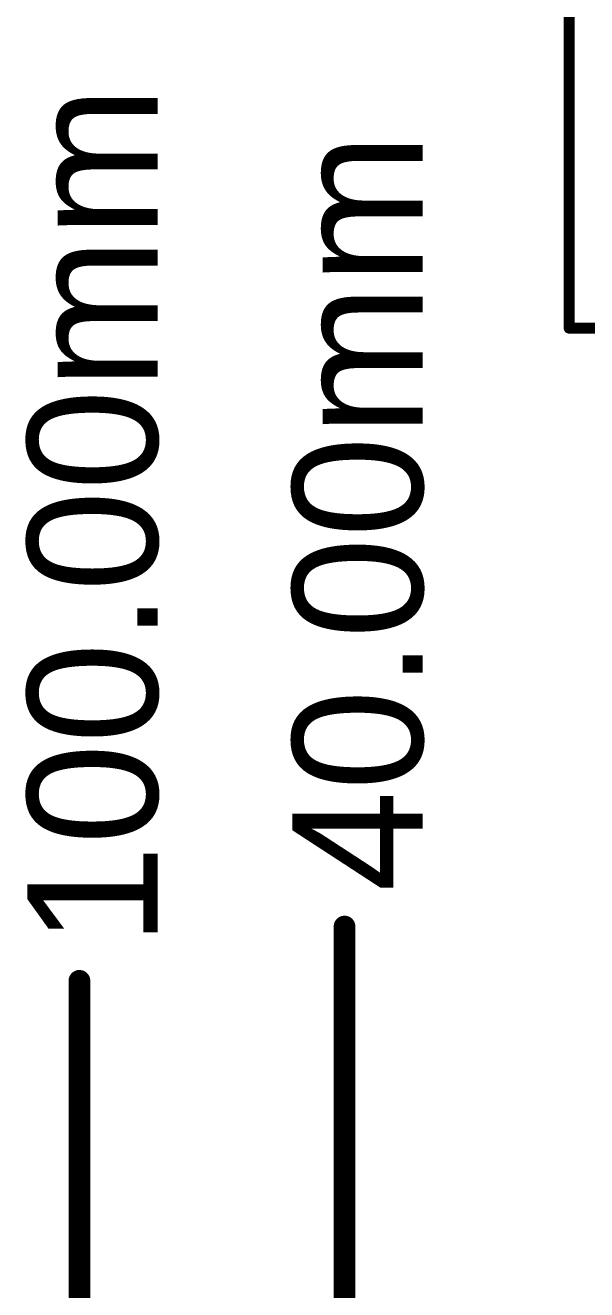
# Model space of a CAD drawing. Header units: millimetres. Extents: x -0.27 to 3.94, y -1.19 to 3.
# Drawn here: x -0.269 to -0.011, y 0.393 to 0.975 of the extents above; entities that cross this region are included whole.
import ezdxf

# ---------------------------------------------------------------- set-up
doc = ezdxf.new("R2010")
doc.units = ezdxf.units.MM
doc.header["$MEASUREMENT"] = 0
doc.layers.add('Mechanical1', color=6, linetype='Continuous')
doc.layers.add('TopOverlay', color=2, linetype='Continuous')
doc.styles.add('Arial', font='', dxfattribs={"height": 0.2})
doc.styles.get('Arial').set_extended_font_data('Arial')

# ---------------------------------------------------------------- blocks, each defined once
blk = doc.blocks.new('HR861153C_134')
at = {"layer": 'TopOverlay', "const_width": 0.005}
for points in [[(-0.355, 0.521), (-0.355, 0.03)], [(-0.355, 0.521), (0.355, 0.521)]]:
    blk.add_lwpolyline(points, dxfattribs=at)
at = {"layer": 'TopOverlay', "const_width": 0.0025}
blk.add_lwpolyline([(-0.35625, 0.521, 1), (-0.35375, 0.521, 1)], format="xyb", close=True, dxfattribs=at)
blk.add_lwpolyline([(-0.35625, 0.521, 1), (-0.35375, 0.521, 1)], format="xyb", close=True, dxfattribs=at)

msp = doc.modelspace()

# ---------------------------------------------------------------- linework, layer by layer
at = {"layer": 'Mechanical1', "const_width": 0.01}
for points in [[(-0.122, 0), (-0.122, 0.56046)], [(-0.244, -1.1811), (-0.244, 0.53547)]]:
    msp.add_lwpolyline(points, dxfattribs=at)
at = {"layer": 'Mechanical1', "const_width": 0.005}
for points in [[(-0.1245, 0.56046, 1), (-0.1195, 0.56046, 1)], [(-0.2465, 0.53547, 1), (-0.2415, 0.53547, 1)]]:
    msp.add_lwpolyline(points, format="xyb", close=True, dxfattribs=at)

# ---------------------------------------------------------------- block references
at = {"rotation": 90}
msp.add_blockref('HR861153C_134', (0.50232, 1.19095), dxfattribs=at)

# ---------------------------------------------------------------- texts
at = {"layer": 'Mechanical1', "style": 'Arial'}
for s, p in [('100.00mm', (-0.20801, 0.55147)), ('40.00mm', (-0.08601, 0.57646))]:
    msp.add_text(s, height=0.06, rotation=90, dxfattribs=at).set_placement(p)

doc.saveas('drawing.dxf')
